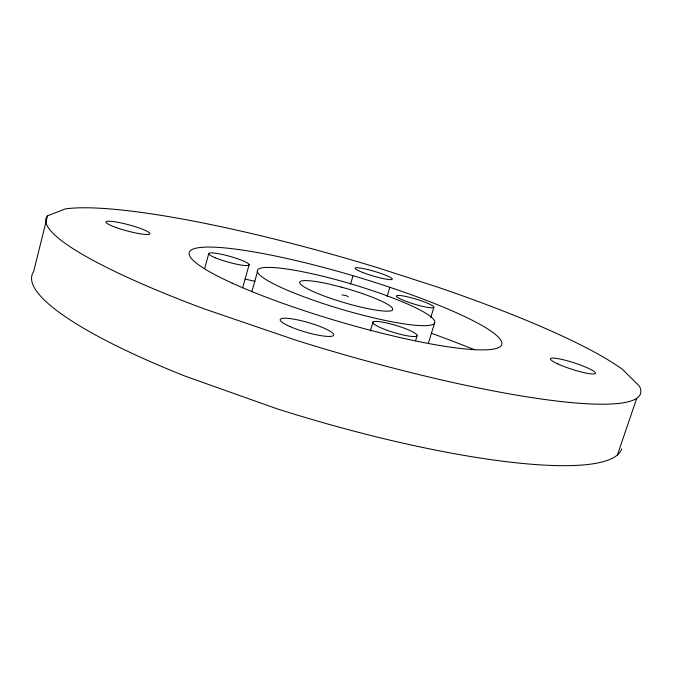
<?xml version="1.0" encoding="UTF-8"?>
<svg xmlns="http://www.w3.org/2000/svg" width="673" height="673" viewBox="0 0 673 673"><rect width="100%" height="100%" fill="white"/><g stroke="black" fill="none" stroke-linecap="round" stroke-linejoin="round"><path stroke-width="1.01" d="M47.497 215.814A309.883 46.53 16.4 0 0 203.902 308.772L296.322 340.345A309.883 46.53 16.4 0 0 639.35 386.083L622.449 369.351A309.883 46.53 16.4 0 0 437.812 287.178L377.603 267.703A309.883 46.53 16.4 0 0 65.416 208.882L47.497 215.814L33.65 271.581A307.376 59.577 16.4 0 0 185.403 376.241L276.586 408.654A307.376 59.577 16.4 0 0 621.684 448.849M204.634 268.687L208.723 253.713M242.659 287.851L249.145 264.607M251.862 291.628L257.448 271.724M350.599 283.981L352.955 275.972M370.301 331.007L372.985 322.047M387.093 296.372L389.802 287.346M415.544 340.79L417.075 335.81A23.134 3.693 16.8 0 0 385.621 322.737A23.134 3.693 16.8 0 0 382.264 328.407A23.134 3.693 16.8 0 0 417.075 335.81M430.796 317.404L433.883 307.376A19.584 2.65 16.8 0 0 407.014 296.726A19.584 2.65 16.8 0 0 404.616 300.789A19.584 2.65 16.8 0 0 433.883 307.376M428.415 343.07L434.598 323.023A92.42 13.527 16.4 0 0 307.468 272.75A92.42 13.527 16.4 0 0 296.213 293.857A92.42 13.527 16.4 0 0 434.598 323.023M617.402 454.982L636.751 398.29M342.027 294.892L346.368 295.624L348.185 296.869M245.081 279.093A307.376 59.577 16.4 0 1 255.025 281.339M431.393 333.278A307.376 59.577 16.4 0 1 474.305 349.657M341.093 287.043L329.694 284.208A48.523 7.092 16.4 0 0 300.696 284.292A48.523 7.092 16.4 0 0 348.622 303.927A48.523 7.092 16.4 0 0 392.611 309.984L392.325 307.973A48.523 7.092 16.4 0 0 341.093 287.043M232.185 283.123A162.891 23.976 16.4 0 0 495.538 348.664A162.891 23.976 16.4 0 0 308.84 263.673A162.891 23.976 16.4 0 0 232.185 283.123M215.225 257.759A20.972 3.003 15.6 0 0 248.665 265.288A20.972 3.003 15.6 0 0 222.923 254.596A20.972 3.003 15.6 0 0 215.225 257.759M290.181 326.641A27.854 4.955 16.2 0 0 333.455 335.533A27.854 4.955 16.2 0 0 297.306 319.818A27.854 4.955 16.2 0 0 290.181 326.641M116.193 227.558A22.798 3.172 15 0 0 149.936 233.741A22.798 3.172 15 0 0 117.624 222.258A22.798 3.172 15 0 0 116.193 227.558M557.841 363.925A23.664 3.407 17.9 0 0 594.957 373.742A23.664 3.407 17.9 0 0 565.9 360.417A23.664 3.407 17.9 0 0 557.841 363.925M362.764 272.489A19.374 2.398 16.5 0 0 392.216 279.32A19.374 2.398 16.5 0 0 366.213 269.192A19.374 2.398 16.5 0 0 362.764 272.489"/></g></svg>
